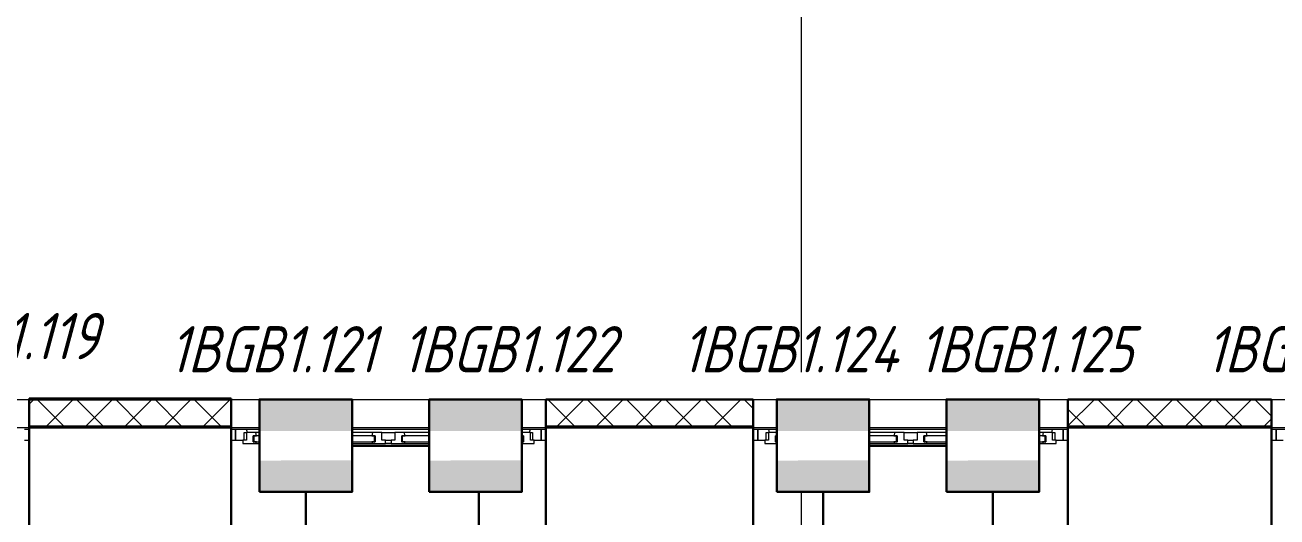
# Model space of a CAD drawing. Header units: millimetres. Extents: x -259793 to 1187961, y -549744 to 43070.
# Drawn here: x -44798 to -38037, y 26924 to 29581 of the extents above; entities that cross this region are included whole.
import ezdxf
from ezdxf.enums import TextEntityAlignment as Align

# ---------------------------------------------------------------- set-up
doc = ezdxf.new("R2010")
doc.units = ezdxf.units.MM
doc.linetypes.add('ADSK_Линия сетки', pattern=[25, 20, -2.5, 0, -2.5])
for name, color, linetype, lineweight in [('_ Окна', 7, 'Continuous', 9), ('RC-Извещатели_охранные', 5, 'Continuous', 30), ('лс', 5, 'Continuous', 30), ('Окна', 252, 'Continuous', 9), ('Оси', 252, 'Continuous', 9), ('Стены внутренние', 7, 'Continuous', 18), ('Стены наружные', 7, 'Continuous', 18), ('Стены штриховка', 7, 'Continuous', 9)]:
    doc.layers.add(name, color=color, linetype=linetype, lineweight=lineweight)
doc.layers.add('RC-Позиционные_обозначения', color=7, linetype='Continuous')
doc.styles.add('RubezhCAD', font='', dxfattribs={"oblique": 10})
doc.styles.get("Standard").update_dxf_attribs({"font": ''})
doc.styles.get('RubezhCAD').set_extended_font_data('GOST type A')
doc.styles.get('Standard').set_extended_font_data('GOST type B')

# ---------------------------------------------------------------- blocks, each defined once
blk = doc.blocks.new('RC-UGO-IOM-02')
at = {"layer": 'RC-Извещатели_охранные'}
blk.add_point((0, 0), dxfattribs=at)
blk.add_attdef('PSTN', text='', height=2.5, dxfattribs=at).set_placement((0.977, 2.603), align=Align.BOTTOM_LEFT)
blk.add_wipeout([(2.5, -2.5), (2.5, 2.5), (-2.5, 2.5), (-2.5, -2.5)]).dxf.layer = 'RC-Извещатели_охранные'
blk.add_wipeout([(-2.5, -2.5), (-2.5, 2.5), (2.5, 2.5), (2.5, -2.5)]).dxf.layer = 'RC-Извещатели_охранные'
h = blk.add_hatch(color=256, dxfattribs=at)
h.dxf.hatch_style = 1
h.paths.add_polyline_path([(2.5, 0.8), (2.5, 2.506), (-2.5, 2.499), (-2.5, 0.8)])
h = blk.add_hatch(color=256, dxfattribs=at)
h.dxf.hatch_style = 1
h.paths.add_polyline_path([(2.5, -2.5), (2.5, -0.794), (-2.5, -0.801), (-2.5, -2.5)])
blk.add_lwpolyline([(-2.5, -2.5), (2.5, -2.5), (2.5, 2.5), (-2.5, 2.5)], close=True, dxfattribs=at)
blk = doc.blocks.new('1 этаж')
at = {"layer": '_ Окна', "color": 251, "true_color": 0x636466}
for p, q in [((-44775.8, 27396.3), (-44800.8, 27396.3)), ((-43660.8, 27396.3), (-43685.8, 27396.3)), ((-43660.8, 27338.3), (-43660.8, 27396.3)), ((-41985.8, 27396.3), (-42010.8, 27396.3)), ((-42010.8, 27396.3), (-42010.8, 27338.3)), ((-40840.8, 27396.3), (-40865.8, 27396.3)), ((-40840.8, 27338.3), (-40840.8, 27396.3)), ((-39165.8, 27396.3), (-39190.8, 27396.3)), ((-39190.8, 27396.3), (-39190.8, 27338.3)), ((-38040.8, 27396.3), (-38065.8, 27396.3)), ((-38040.8, 27338.3), (-38040.8, 27396.3)), ((-44800.8, 27338.3), (-44775.8, 27338.3)), ((-43685.8, 27338.3), (-43660.8, 27338.3)), ((-43562.8, 27362.3), (-43565.8, 27362.3)), ((-43565.8, 27362.3), (-43565.8, 27330.3)), ((-43565.8, 27330.3), (-43562.8, 27330.3)), ((-42910.8, 27362.3), (-43562.8, 27362.3)), ((-43562.8, 27362.3), (-43562.8, 27330.3)), ((-43562.8, 27330.3), (-43562.8, 27362.3)), ((-43562.8, 27330.3), (-42910.8, 27330.3)), ((-42910.8, 27330.3), (-42910.8, 27362.3)), ((-42910.8, 27362.3), (-42910.8, 27330.3)), ((-42907.8, 27362.3), (-42910.8, 27362.3)), ((-42910.8, 27330.3), (-42907.8, 27330.3)), ((-42907.8, 27330.3), (-42907.8, 27362.3)), ((-42760.8, 27362.3), (-42763.8, 27362.3)), ((-42763.8, 27362.3), (-42763.8, 27330.3)), ((-42763.8, 27330.3), (-42760.8, 27330.3)), ((-42108.8, 27362.3), (-42760.8, 27362.3)), ((-42760.8, 27362.3), (-42760.8, 27330.3)), ((-42760.8, 27330.3), (-42760.8, 27362.3)), ((-42760.8, 27330.3), (-42108.8, 27330.3)), ((-42108.8, 27330.3), (-42108.8, 27362.3)), ((-42108.8, 27362.3), (-42108.8, 27330.3)), ((-42105.8, 27362.3), (-42108.8, 27362.3)), ((-42108.8, 27330.3), (-42105.8, 27330.3)), ((-42105.8, 27330.3), (-42105.8, 27362.3)), ((-42010.8, 27338.3), (-41985.8, 27338.3)), ((-40865.8, 27338.3), (-40840.8, 27338.3)), ((-40742.8, 27362.3), (-40745.8, 27362.3)), ((-40745.8, 27362.3), (-40745.8, 27330.3)), ((-40745.8, 27330.3), (-40742.8, 27330.3)), ((-40090.8, 27362.3), (-40742.8, 27362.3)), ((-40742.8, 27362.3), (-40742.8, 27330.3)), ((-40742.8, 27330.3), (-40742.8, 27362.3)), ((-40742.8, 27330.3), (-40090.8, 27330.3)), ((-40090.8, 27330.3), (-40090.8, 27362.3)), ((-40090.8, 27362.3), (-40090.8, 27330.3)), ((-40087.8, 27362.3), (-40090.8, 27362.3)), ((-40090.8, 27330.3), (-40087.8, 27330.3)), ((-40087.8, 27330.3), (-40087.8, 27362.3)), ((-39940.8, 27362.3), (-39943.8, 27362.3)), ((-39943.8, 27362.3), (-39943.8, 27330.3)), ((-39943.8, 27330.3), (-39940.8, 27330.3)), ((-39288.8, 27362.3), (-39940.8, 27362.3)), ((-39940.8, 27362.3), (-39940.8, 27330.3)), ((-39940.8, 27330.3), (-39940.8, 27362.3)), ((-39940.8, 27330.3), (-39288.8, 27330.3)), ((-39288.8, 27330.3), (-39288.8, 27362.3)), ((-39288.8, 27362.3), (-39288.8, 27330.3)), ((-39285.8, 27362.3), (-39288.8, 27362.3)), ((-39288.8, 27330.3), (-39285.8, 27330.3)), ((-39285.8, 27330.3), (-39285.8, 27362.3)), ((-39190.8, 27338.3), (-39165.8, 27338.3)), ((-38065.8, 27338.3), (-38040.8, 27338.3))]:
    blk.add_line(p, q, dxfattribs=at)
at = {"layer": '_ Окна', "color": 251, "lineweight": 18, "true_color": 0x636466}
for p, q in [((-43601.4, 27396.3), (-43660.8, 27396.3)), ((-43660.8, 27396.3), (-43660.8, 27338.3)), ((-43596.8, 27379.3), (-43601.4, 27396.3)), ((-42070.2, 27396.3), (-42074.8, 27379.3)), ((-42010.8, 27396.3), (-42070.2, 27396.3)), ((-42010.8, 27338.3), (-42010.8, 27396.3)), ((-40781.4, 27396.3), (-40840.8, 27396.3)), ((-40840.8, 27396.3), (-40840.8, 27338.3)), ((-40776.8, 27379.3), (-40781.4, 27396.3)), ((-39250.2, 27396.3), (-39254.8, 27379.3)), ((-39190.8, 27396.3), (-39250.2, 27396.3)), ((-39190.8, 27338.3), (-39190.8, 27396.3)), ((-37981.4, 27396.3), (-38040.8, 27396.3)), ((-38040.8, 27396.3), (-38040.8, 27338.3)), ((-43660.8, 27338.3), (-43622.8, 27338.3)), ((-43602.8, 27338.3), (-43622.8, 27338.3)), ((-43622.8, 27338.3), (-43622.8, 27321.3)), ((-43622.8, 27321.3), (-43566.8, 27321.3)), ((-43614.8, 27338.3), (-43614.8, 27379.3)), ((-43614.8, 27379.3), (-43602.8, 27379.3)), ((-43602.8, 27379.3), (-43602.8, 27338.3)), ((-43552.4, 27379.3), (-43602.8, 27379.3)), ((-43566.8, 27321.3), (-43565.8, 27322.3)), ((-43565.8, 27330.3), (-43565.8, 27362.3)), ((-43565.8, 27362.3), (-43547.8, 27362.3)), ((-43547.8, 27330.3), (-43565.8, 27330.3)), ((-43565.8, 27322.3), (-43564.8, 27321.3)), ((-43564.8, 27321.3), (-43550.2, 27321.3)), ((-43547.8, 27362.3), (-43552.4, 27379.3)), ((-43550.2, 27321.3), (-43547.8, 27330.3)), ((-42921.2, 27379.3), (-42925.8, 27362.3)), ((-42925.8, 27362.3), (-42907.8, 27362.3)), ((-42907.8, 27330.3), (-42925.8, 27330.3)), ((-42925.8, 27330.3), (-42923.4, 27321.3)), ((-42923.4, 27321.3), (-42908.8, 27321.3)), ((-42870.8, 27379.3), (-42921.2, 27379.3)), ((-42908.8, 27321.3), (-42907.8, 27322.3)), ((-42907.8, 27362.3), (-42907.8, 27330.3)), ((-42907.8, 27322.3), (-42906.8, 27321.3)), ((-42906.8, 27321.3), (-42850.8, 27321.3)), ((-42870.8, 27338.3), (-42870.8, 27379.3)), ((-42850.8, 27338.3), (-42870.8, 27338.3)), ((-42850.8, 27321.3), (-42850.8, 27338.3)), ((-42800.8, 27338.3), (-42820.8, 27338.3)), ((-42820.8, 27338.3), (-42820.8, 27321.3)), ((-42820.8, 27321.3), (-42764.8, 27321.3)), ((-42800.8, 27379.3), (-42800.8, 27338.3)), ((-42750.4, 27379.3), (-42800.8, 27379.3)), ((-42764.8, 27321.3), (-42763.8, 27322.3)), ((-42763.8, 27330.3), (-42763.8, 27362.3)), ((-42763.8, 27362.3), (-42745.8, 27362.3)), ((-42745.8, 27330.3), (-42763.8, 27330.3)), ((-42763.8, 27322.3), (-42762.8, 27321.3)), ((-42762.8, 27321.3), (-42748.2, 27321.3)), ((-42745.8, 27362.3), (-42750.4, 27379.3)), ((-42748.2, 27321.3), (-42745.8, 27330.3)), ((-42119.2, 27379.3), (-42123.8, 27362.3)), ((-42123.8, 27362.3), (-42105.8, 27362.3)), ((-42105.8, 27330.3), (-42123.8, 27330.3)), ((-42123.8, 27330.3), (-42121.4, 27321.3)), ((-42121.4, 27321.3), (-42106.8, 27321.3)), ((-42068.8, 27379.3), (-42119.2, 27379.3)), ((-42106.8, 27321.3), (-42105.8, 27322.3)), ((-42105.8, 27362.3), (-42105.8, 27330.3)), ((-42105.8, 27322.3), (-42104.8, 27321.3)), ((-42104.8, 27321.3), (-42048.8, 27321.3)), ((-42068.8, 27338.3), (-42068.8, 27379.3)), ((-42068.8, 27379.3), (-42056.8, 27379.3)), ((-42048.8, 27338.3), (-42068.8, 27338.3)), ((-42056.8, 27379.3), (-42056.8, 27338.3)), ((-42048.8, 27321.3), (-42048.8, 27338.3)), ((-42048.8, 27338.3), (-42010.8, 27338.3)), ((-40840.8, 27338.3), (-40802.8, 27338.3)), ((-40782.8, 27338.3), (-40802.8, 27338.3)), ((-40802.8, 27338.3), (-40802.8, 27321.3)), ((-40802.8, 27321.3), (-40746.8, 27321.3)), ((-40794.8, 27338.3), (-40794.8, 27379.3)), ((-40794.8, 27379.3), (-40782.8, 27379.3)), ((-40782.8, 27379.3), (-40782.8, 27338.3)), ((-40732.4, 27379.3), (-40782.8, 27379.3)), ((-40746.8, 27321.3), (-40745.8, 27322.3)), ((-40745.8, 27330.3), (-40745.8, 27362.3)), ((-40745.8, 27362.3), (-40727.8, 27362.3)), ((-40727.8, 27330.3), (-40745.8, 27330.3)), ((-40745.8, 27322.3), (-40744.8, 27321.3)), ((-40744.8, 27321.3), (-40730.2, 27321.3)), ((-40727.8, 27362.3), (-40732.4, 27379.3)), ((-40730.2, 27321.3), (-40727.8, 27330.3)), ((-40101.2, 27379.3), (-40105.8, 27362.3)), ((-40105.8, 27362.3), (-40087.8, 27362.3)), ((-40087.8, 27330.3), (-40105.8, 27330.3)), ((-40105.8, 27330.3), (-40103.4, 27321.3)), ((-40103.4, 27321.3), (-40088.8, 27321.3)), ((-40050.8, 27379.3), (-40101.2, 27379.3)), ((-40088.8, 27321.3), (-40087.8, 27322.3)), ((-40087.8, 27362.3), (-40087.8, 27330.3)), ((-40087.8, 27322.3), (-40086.8, 27321.3)), ((-40086.8, 27321.3), (-40030.8, 27321.3)), ((-40050.8, 27338.3), (-40050.8, 27379.3)), ((-40030.8, 27338.3), (-40050.8, 27338.3)), ((-40030.8, 27321.3), (-40030.8, 27338.3)), ((-39980.8, 27338.3), (-40000.8, 27338.3)), ((-40000.8, 27338.3), (-40000.8, 27321.3)), ((-40000.8, 27321.3), (-39944.8, 27321.3)), ((-39980.8, 27379.3), (-39980.8, 27338.3)), ((-39930.4, 27379.3), (-39980.8, 27379.3)), ((-39944.8, 27321.3), (-39943.8, 27322.3)), ((-39943.8, 27330.3), (-39943.8, 27362.3)), ((-39943.8, 27362.3), (-39925.8, 27362.3)), ((-39925.8, 27330.3), (-39943.8, 27330.3)), ((-39943.8, 27322.3), (-39942.8, 27321.3)), ((-39942.8, 27321.3), (-39928.2, 27321.3)), ((-39925.8, 27362.3), (-39930.4, 27379.3)), ((-39928.2, 27321.3), (-39925.8, 27330.3)), ((-39299.2, 27379.3), (-39303.8, 27362.3)), ((-39303.8, 27362.3), (-39285.8, 27362.3)), ((-39285.8, 27330.3), (-39303.8, 27330.3)), ((-39303.8, 27330.3), (-39301.4, 27321.3)), ((-39301.4, 27321.3), (-39286.8, 27321.3)), ((-39248.8, 27379.3), (-39299.2, 27379.3)), ((-39286.8, 27321.3), (-39285.8, 27322.3)), ((-39285.8, 27362.3), (-39285.8, 27330.3)), ((-39285.8, 27322.3), (-39284.8, 27321.3)), ((-39284.8, 27321.3), (-39228.8, 27321.3)), ((-39248.8, 27338.3), (-39248.8, 27379.3)), ((-39248.8, 27379.3), (-39236.8, 27379.3)), ((-39228.8, 27338.3), (-39248.8, 27338.3)), ((-39236.8, 27379.3), (-39236.8, 27338.3)), ((-39228.8, 27321.3), (-39228.8, 27338.3)), ((-39228.8, 27338.3), (-39190.8, 27338.3)), ((-38040.8, 27338.3), (-38002.8, 27338.3))]:
    blk.add_line(p, q, dxfattribs=at)
at = {"layer": 'Окна', "color": 251, "true_color": 0x636466}
for p, q in [((-42070.2, 27396.3), (-43601.4, 27396.3)), ((-39250.2, 27396.3), (-40781.4, 27396.3)), ((-43566.8, 27321.3), (-43564.8, 27321.3)), ((-42921.2, 27379.3), (-43552.4, 27379.3)), ((-43550.2, 27321.3), (-42923.4, 27321.3)), ((-42908.8, 27321.3), (-42906.8, 27321.3)), ((-42870.8, 27379.3), (-42800.8, 27379.3)), ((-42850.8, 27338.3), (-42820.8, 27338.3)), ((-42820.8, 27321.3), (-42850.8, 27321.3)), ((-42764.8, 27321.3), (-42762.8, 27321.3)), ((-42119.2, 27379.3), (-42750.4, 27379.3)), ((-42748.2, 27321.3), (-42121.4, 27321.3)), ((-42106.8, 27321.3), (-42104.8, 27321.3)), ((-40746.8, 27321.3), (-40744.8, 27321.3)), ((-40101.2, 27379.3), (-40732.4, 27379.3)), ((-40730.2, 27321.3), (-40103.4, 27321.3)), ((-40088.8, 27321.3), (-40086.8, 27321.3)), ((-40050.8, 27379.3), (-39980.8, 27379.3)), ((-40030.8, 27338.3), (-40000.8, 27338.3)), ((-40000.8, 27321.3), (-40030.8, 27321.3)), ((-39944.8, 27321.3), (-39942.8, 27321.3)), ((-39299.2, 27379.3), (-39930.4, 27379.3)), ((-39928.2, 27321.3), (-39301.4, 27321.3)), ((-39286.8, 27321.3), (-39284.8, 27321.3))]:
    blk.add_line(p, q, dxfattribs=at)
at = {"layer": 'Оси', "color": 251, "linetype": 'ADSK_Линия сетки', "ltscale": 100, "true_color": 0x636466}
blk.add_line((-40605.8, 32206.9), (-40605.8, 10956.3), dxfattribs=at)
at = {"layer": 'Стены внутренние', "color": 251, "true_color": 0x636466}
for p, q in [((-46525.8, 27558.3), (-44775.8, 27558.3)), ((-43685.8, 27558.3), (-41985.8, 27558.3)), ((-40865.8, 27558.3), (-39165.8, 27558.3)), ((-38065.8, 27558.3), (-36365.8, 27558.3)), ((-46525.8, 27406.3), (-44775.8, 27406.3)), ((-43685.8, 27406.3), (-41985.8, 27406.3)), ((-40865.8, 27406.3), (-39165.8, 27406.3)), ((-38065.8, 27406.3), (-36365.8, 27406.3))]:
    blk.add_line(p, q, dxfattribs=at)
at = {"layer": 'Стены внутренние', "color": 251, "lineweight": 30, "true_color": 0x636466}
for p, q in [((-43685.8, 27558.3), (-44775.8, 27558.3)), ((-44775.8, 27558.3), (-44775.8, 27416.3)), ((-43685.8, 27416.3), (-43685.8, 27558.3)), ((-40865.8, 27558.3), (-41985.8, 27558.3)), ((-41985.8, 27558.3), (-41985.8, 27416.3)), ((-40865.8, 27416.3), (-40865.8, 27558.3)), ((-38065.8, 27558.3), (-39165.8, 27558.3)), ((-39165.8, 27558.3), (-39165.8, 27416.3)), ((-38065.8, 27416.3), (-38065.8, 27558.3)), ((-43685.8, 27406.3), (-44775.8, 27406.3)), ((-44775.8, 27406.3), (-44775.8, 26856.3)), ((-43685.8, 26856.3), (-43685.8, 27406.3)), ((-40865.8, 27406.3), (-41985.8, 27406.3)), ((-41985.8, 27406.3), (-41985.8, 26856.3)), ((-40865.8, 26856.3), (-40865.8, 27406.3)), ((-38065.8, 27406.3), (-39165.8, 27406.3)), ((-39165.8, 27406.3), (-39165.8, 26856.3)), ((-38065.8, 26856.3), (-38065.8, 27406.3))]:
    blk.add_line(p, q, dxfattribs=at)
at = {"layer": 'Стены внутренние', "color": 251, "linetype": 'Continuous', "lineweight": 9, "true_color": 0x636466}
for p, q in [((-44773.8, 27535), (-44752.5, 27556.3)), ((-44590.9, 27416.3), (-44730.9, 27556.3)), ((-44680.4, 27416.3), (-44540.4, 27556.3)), ((-44378.7, 27416.3), (-44518.7, 27556.3)), ((-44468.2, 27416.3), (-44328.2, 27556.3)), ((-44166.6, 27416.3), (-44306.6, 27556.3)), ((-44256.1, 27416.3), (-44116.1, 27556.3)), ((-43954.5, 27416.3), (-44094.5, 27556.3)), ((-44044, 27416.3), (-43904, 27556.3)), ((-44038.1, 27556.3), (-44039.3, 27558.3)), ((-43742.3, 27416.3), (-43882.3, 27556.3)), ((-43831.8, 27416.3), (-43691.8, 27556.3)), ((-41833.1, 27416.3), (-41973.1, 27556.3)), ((-41922.7, 27416.3), (-41782.7, 27556.3)), ((-41621, 27416.3), (-41761, 27556.3)), ((-41710.5, 27416.3), (-41570.5, 27556.3)), ((-41408.9, 27416.3), (-41548.9, 27556.3)), ((-41498.4, 27416.3), (-41358.4, 27556.3)), ((-41196.7, 27416.3), (-41336.7, 27556.3)), ((-41286.3, 27416.3), (-41146.3, 27556.3)), ((-40984.6, 27416.3), (-41124.6, 27556.3)), ((-41074.1, 27416.3), (-40934.1, 27556.3)), ((-40867.8, 27511.6), (-40912.5, 27556.3)), ((-39163.8, 27417.4), (-39024.9, 27556.3)), ((-38863.3, 27416.3), (-39003.3, 27556.3)), ((-38952.8, 27416.3), (-38812.8, 27556.3)), ((-38651.2, 27416.3), (-38791.2, 27556.3)), ((-38758.8, 27556.3), (-38760, 27558.3)), ((-38740.7, 27416.3), (-38600.7, 27556.3)), ((-38615.6, 27558.3), (-38616.7, 27556.3)), ((-38439, 27416.3), (-38579, 27556.3)), ((-38528.5, 27416.3), (-38388.5, 27556.3)), ((-38226.9, 27416.3), (-38366.9, 27556.3)), ((-38316.4, 27416.3), (-38176.4, 27556.3)), ((-38067.8, 27469.3), (-38154.8, 27556.3)), ((-44773.8, 27458.3), (-44775.8, 27454.9)), ((-39075.4, 27416.3), (-39163.8, 27504.7)), ((-38104.3, 27416.3), (-38067.8, 27452.8))]:
    blk.add_line(p, q, dxfattribs=at)
at = {"layer": 'Стены наружные', "color": 251, "lineweight": 30, "true_color": 0x636466}
for p, q in [((-43685.8, 27563.3), (-44775.8, 27563.3)), ((-44775.8, 27563.3), (-44775.8, 27558.3)), ((-44775.8, 27558.3), (-43685.8, 27558.3)), ((-43685.8, 27558.3), (-43685.8, 27563.3)), ((-44775.8, 27416.3), (-44775.8, 27406.3)), ((-43685.8, 27406.3), (-43685.8, 27416.3)), ((-41985.8, 27416.3), (-41985.8, 27406.3)), ((-40865.8, 27406.3), (-40865.8, 27416.3)), ((-39165.8, 27416.3), (-39165.8, 27406.3)), ((-38065.8, 27406.3), (-38065.8, 27416.3))]:
    blk.add_line(p, q, dxfattribs=at)
at = {"layer": 'Стены наружные', "color": 251, "linetype": 'Continuous', "lineweight": 9, "true_color": 0x636466}
blk.add_line((-44039.3, 27558.3), (-44042.2, 27563.3), dxfattribs=at)
at = {"layer": 'Стены штриховка', "color": 251, "true_color": 0x636466}
for p, q in [((-43687.8, 27556.3), (-44773.8, 27556.3)), ((-44773.8, 27416.3), (-44773.8, 27556.3)), ((-43687.8, 27556.3), (-43687.8, 27416.3)), ((-40867.8, 27556.3), (-41983.8, 27556.3)), ((-41983.8, 27416.3), (-41983.8, 27556.3)), ((-40867.8, 27556.3), (-40867.8, 27416.3)), ((-38067.8, 27556.3), (-39163.8, 27556.3)), ((-39163.8, 27416.3), (-39163.8, 27556.3)), ((-38067.8, 27556.3), (-38067.8, 27416.3)), ((-44775.8, 27416.3), (-43685.8, 27416.3)), ((-41985.8, 27416.3), (-40865.8, 27416.3)), ((-39165.8, 27416.3), (-38065.8, 27416.3))]:
    blk.add_line(p, q, dxfattribs=at)

msp = doc.modelspace()

# ---------------------------------------------------------------- block references
msp.add_blockref('1 этаж', (0, 0))

# ---------------------------------------------------------------- next in the draw order: block references
at = {"layer": 'RC-Извещатели_охранные', "color": 1, "ltscale": 0.01}
ref = msp.add_blockref('RC-UGO-IOM-02', (-45143.11287, 27379.85918), dxfattribs=dict(at, xscale=100, yscale=100, zscale=100))
ref.add_attrib('PSTN', '1BGB1.119', dxfattribs={"layer": 'RC-Позиционные_обозначения', "height": 250, "style": 'RubezhCAD', "oblique": 15}).set_placement((-44965.21354, 27700.82447), align=Align.BOTTOM_CENTER)
ref = msp.add_blockref('RC-UGO-IOM-02', (-43282.10821, 27308.8213), dxfattribs=dict(at, xscale=100, yscale=100, zscale=100))
ref.add_attrib('PSTN', '1BGB1.121', dxfattribs={"layer": 'RC-Позиционные_обозначения', "height": 250, "style": 'RubezhCAD', "oblique": 15}).set_placement((-43462.44368, 27629.7866), align=Align.BOTTOM_CENTER)
ref = msp.add_blockref('RC-UGO-IOM-02', (-42365.34292, 27308.8213), dxfattribs=dict(at, xscale=100, yscale=100, zscale=100))
ref.add_attrib('PSTN', '1BGB1.122', dxfattribs={"layer": 'RC-Позиционные_обозначения', "height": 250, "style": 'RubezhCAD', "oblique": 15}).set_placement((-42187.44359, 27629.7866), align=Align.BOTTOM_CENTER)
ref = msp.add_blockref('RC-UGO-IOM-02', (-40488.55816, 27308.8213), dxfattribs=dict(at, xscale=100, yscale=100, zscale=100))
ref.add_attrib('PSTN', '1BGB1.124', dxfattribs={"layer": 'RC-Позиционные_обозначения', "height": 250, "style": 'RubezhCAD', "oblique": 15}).set_placement((-40668.89363, 27629.7866), align=Align.BOTTOM_CENTER)
ref = msp.add_blockref('RC-UGO-IOM-02', (-39571.79286, 27308.8213), dxfattribs=dict(at, xscale=100, yscale=100, zscale=100))
ref.add_attrib('PSTN', '1ВGB1.125', dxfattribs={"layer": 'RC-Позиционные_обозначения', "height": 250, "style": 'RubezhCAD', "oblique": 15}).set_placement((-39393.89354, 27629.7866), align=Align.BOTTOM_CENTER)
ref = msp.add_blockref('RC-UGO-IOM-02', (-37662.76032, 27308.8213), dxfattribs=dict(at, xscale=100, yscale=100, zscale=100))
ref.add_attrib('PSTN', '1BGB1.127', dxfattribs={"layer": 'RC-Позиционные_обозначения', "height": 250, "style": 'RubezhCAD', "oblique": 15}).set_placement((-37843.09579, 27629.7866), align=Align.BOTTOM_CENTER)

# ---------------------------------------------------------------- next in the draw order: linework, layer by layer
at = {"layer": 'лс'}
for points in [[(-43032.10821, 27308.8213), (-42615.34292, 27308.8213)], [(-40238.55816, 27308.8213), (-39821.79286, 27308.8213)], [(-43282.10821, 27058.8213), (-43282.10821, 26663.8909), (-43107.0316, 26663.8909)], [(-42347.46573, 27058.8213), (-42347.46573, 26537.23107), (-40313.48154, 26537.23107)], [(-40488.55816, 27058.8213), (-40488.55816, 26663.8909), (-40313.48154, 26663.8909)], [(-39571.79286, 27058.8213), (-39571.79286, 26537.23107), (-37487.6837, 26537.23107)]]:
    msp.add_lwpolyline(points, dxfattribs=at)

doc.saveas('drawing.dxf')
